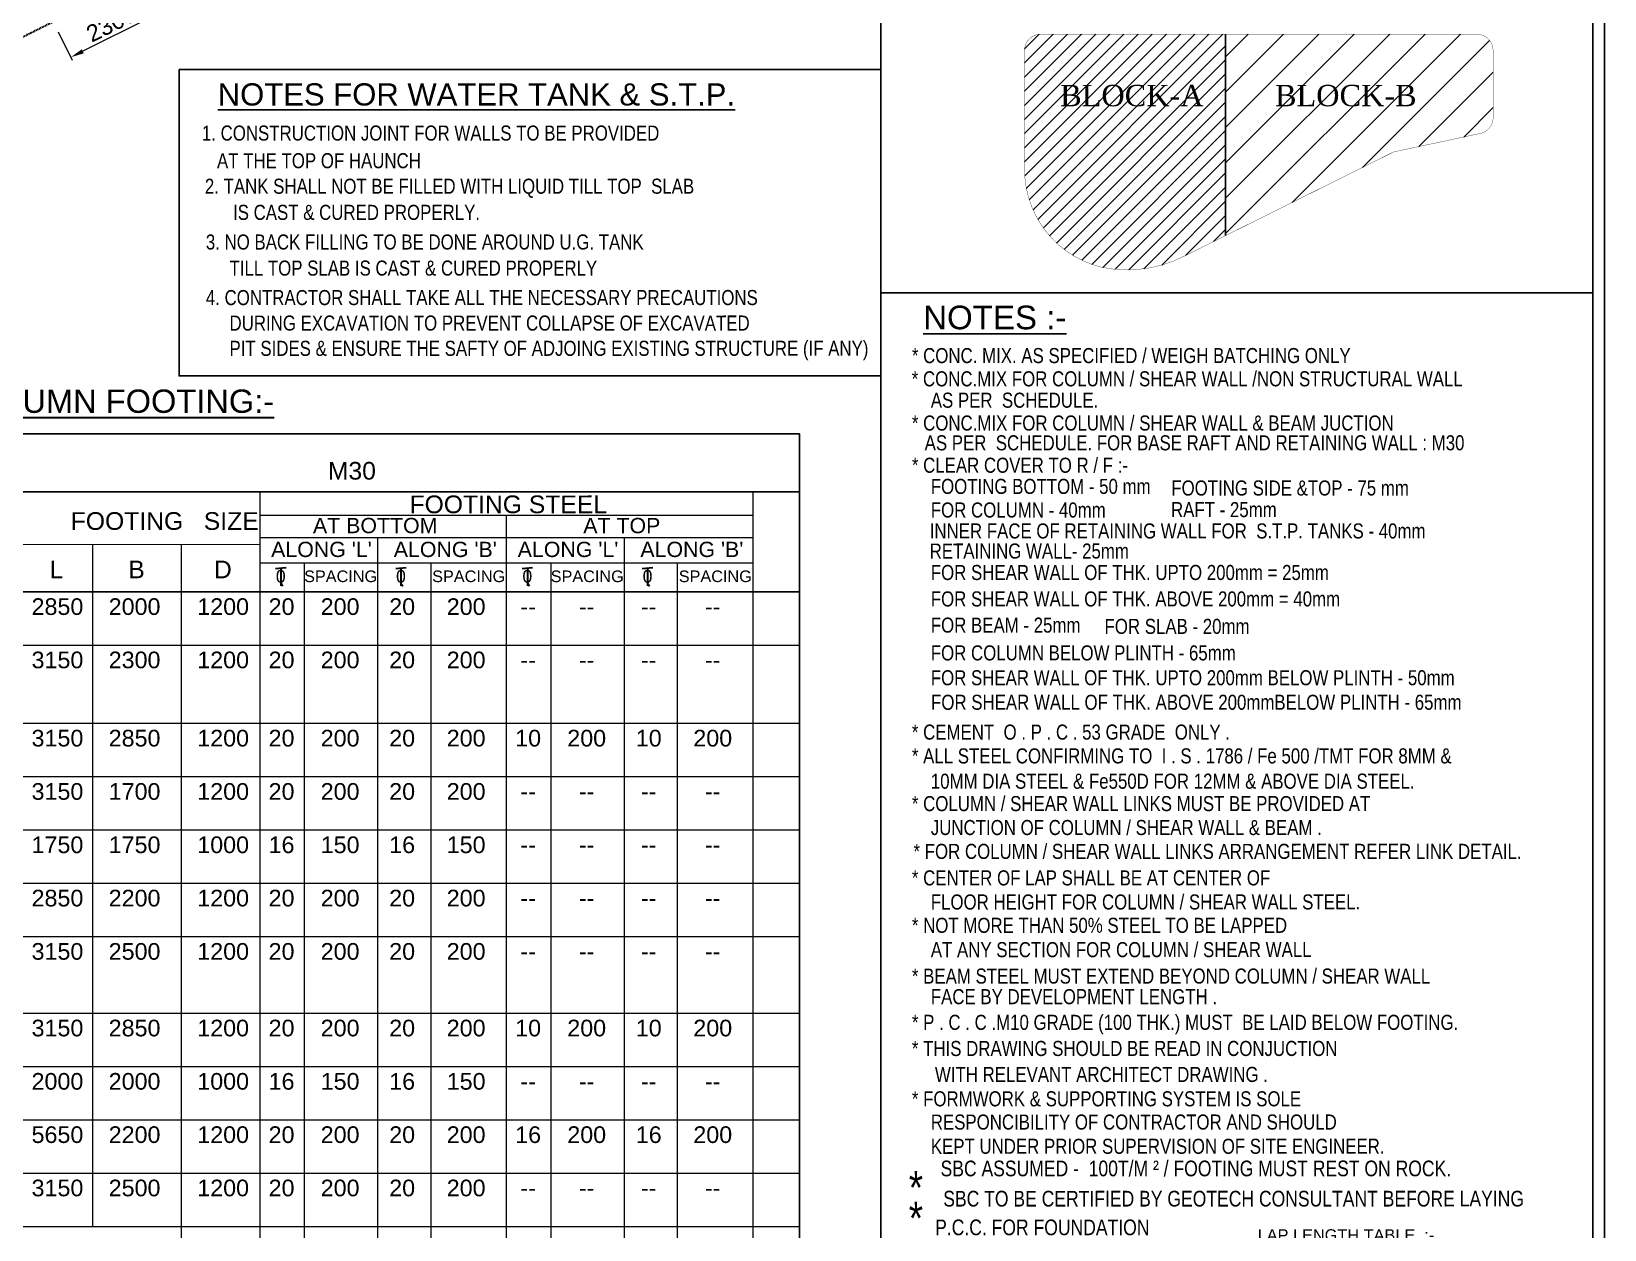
# Model space of a CAD drawing. Header units: millimetres. Extents: x 99112 to 332273, y 431815 to 552227.
# Drawn here: x 214210 to 249608, y 471820 to 498788 of the extents above; entities that cross this region are included whole.
import ezdxf
from ezdxf.enums import TextEntityAlignment as Align

# ---------------------------------------------------------------- set-up
doc = ezdxf.new("R2010")
doc.units = ezdxf.units.MM
doc.header["$LTSCALE"] = 100
doc.header["$MEASUREMENT"] = 0
doc.linetypes.add('HIDDEN', pattern=[0.375, 0.25, -0.125])
doc.layers.add('Col. sch.', color=4, linetype='Continuous')
doc.layers.add('SHEET', color=7, linetype='Continuous')
for name, color, linetype, lineweight in [('DIM', 8, 'Continuous', 13), ('LINE- 1', 7, 'Continuous', 25), ('LINE- 2', 35, 'Continuous', 13), ('MAIN TEXT', 6, 'Continuous', 30), ('RAFT', 42, 'HIDDEN', 30), ('RET WALL', 31, 'Continuous', 30), ('SUNK', 251, 'Continuous', 9)]:
    doc.layers.add(name, color=color, linetype=linetype, lineweight=lineweight)
doc.styles.add('ARIAL', font='arial.ttf')
doc.styles.add('STYLE3', font='times.ttf', dxfattribs={"width": 0.8, "height": 12})
doc.dimstyles.new('150', dxfattribs={"dimscale": 150, "dimtxt": 2.5, "dimasz": 2, "dimexe": 0.5, "dimexo": 0.5, "dimgap": 0.5, "dimtad": 1, "dimdec": 0, "dimzin": 3, "dimdsep": 46, "dimtxsty": 'ARIAL', "dimcen": 0, "dimdle": 1, "dimclrd": 256, "dimclre": 256, "dimclrt": 4, "dimadec": 0, "dimazin": 0, "dimtfac": 1, "dimtdec": 0, "dimtmove": 0, "dimatfit": 3, "dimfxl": 0, "dimtolj": 1, "dimtzin": 0, "dimlwd": -1, "dimlwe": -1, "dimarcsym": 0})

# ---------------------------------------------------------------- blocks, each defined once
blk = doc.blocks.new('*D267')
at = {"layer": 'DIM', "transparency": 16777216}
for p, q in [((216870, 499806), (217188, 499166)), ((214811, 498780), (215129, 498141)), ((216886, 499100), (215364, 498342))]:
    blk.add_line(p, q, dxfattribs=at)
for points in [[(216908, 499055), (216864, 499144), (217155, 499233)], [(215342, 498387), (215387, 498297), (215096, 498208)]]:
    blk.add_solid(points, dxfattribs=at)
at = {"layer": 'DIM', "color": 4, "transparency": 16777216, "insert": (216006, 498960), "char_height": 375, "attachment_point": 5, "rotation": 26.467, "style": 'ARIAL'}
blk.add_mtext('\\A1;2300', dxfattribs=at)
blk = doc.blocks.new('stp layout 12-03-19')
at = {"layer": 'RAFT', "elevation": -389.1}
blk.add_lwpolyline([(33787.5, 1615.7), (29401, -568.1)], dxfattribs=at)
blk = doc.blocks.new('Z$W@#45F84DCC')
blk.add_line((0, 0), (16018, 0))
at = {"layer": 'LINE- 1'}
for p, q in [((13717, -21588), (7886, -21587)), ((9763, -21588), (9764, -25903)), ((7395, -22181, 0), (1373, -22181, 0)), ((3274, -22181, 0), (3274, -25903, 0)), ((9763, -22344), (13934, -22344)), ((11849, -22344), (11849, -25903)), ((7886, -23091), (13934, -23092)), ((1373, -23767, 0), (7614, -23768, 0)), ((7886, -23794), (13934, -23795)), ((1373, -24479, 0), (7614, -24480, 0)), ((7886, -24497), (13934, -24498)), ((1373, -25191, 0), (7614, -25192, 0)), ((7886, -25200), (13934, -25201))]:
    blk.add_line(p, q, dxfattribs=at)
blk.add_lwpolyline([(7886, -21588), (13934, -21588), (13934, -25904), (7886, -25903)], close=True, dxfattribs=at)
at = {"layer": 'LINE- 1', "elevation": 0}
blk.add_lwpolyline([(1373, -22181), (7614, -22181), (7614, -25903), (1373, -25903)], close=True, dxfattribs=at)
at = {"layer": 'Col. sch.', "style": 'ARIAL'}
for s, height, p in [('M25', 234.4, (8148, -23305)), ('50 X DIA', 234.4, (10062, -23305)), ('54 X DIA', 234.4, (12145, -23305)), ('M30', 237.3, (1638, -23984, 0)), ('8TH TO 12TH FLOOR', 237.29, (3576, -23984, 0)), ('M30', 234.4, (8148, -24008)), ('46 X DIA', 234.4, (10062, -24008)), ('50 X DIA', 234.4, (12145, -24008)), ('M40', 237.3, (1638, -24696, 0)), ('5TH TO 8TH FLOOR', 237.29, (3575, -24696, 0)), ('M35', 234.4, (8148, -24711)), ('40 X DIA', 234.4, (10062, -24711)), ('44 X DIA', 234.4, (12145, -24711)), ('M50', 237.3, (1638, -25408, 0)), ('GR. TO 4TH FLOOR', 237.29, (3575, -25408, 0)), ('M40', 234.4, (8148, -25414)), ('36 X DIA', 234.4, (10062, -25414)), ('40 X DIA', 234.4, (12145, -25415))]:
    blk.add_text(s, height=height, dxfattribs=at).set_placement(p, align=Align.TOP_LEFT)
at = {"layer": 'MAIN TEXT', "style": 'ARIAL'}
for s, height, p in [('%%ULAP LENGTH TABLE  :-', 262.52, (10464, -21211)), ('COLUMN /SHEAR WALL /', 248.6, (11831, -21781)), ('BEAM / SLAB', 248.6, (11781, -22175)), ('MIX.', 248.6, (8907, -22647)), ('Fe 500', 248.6, (10680, -22714)), ('Fe 550', 248.6, (12763, -22714)), ('FLOOR', 251.7, (5367, -22856, 0)), ('MIX.', 251.7, (2407, -23318, 0))]:
    blk.add_text(s, height=height, rotation=0.0036, dxfattribs=at).set_placement(p, align=Align.MIDDLE)
at = {"layer": 'MAIN TEXT', "style": 'ARIAL', "width": 0.8}
for s, height, p in [('%%UCONCRETE GRADE OF SHEAR WALL:-', 265.77, (4429, -21800, 0)), ('CONCRETE', 248.6, (8778, -22240)), ('CONCRETE', 251.7, (2276, -22906, 0))]:
    blk.add_text(s, height=height, rotation=0.0036, dxfattribs=at).set_placement(p, align=Align.MIDDLE)
at = {"layer": 'SHEET', "color": 6, "style": 'ARIAL'}
blk.add_text('%%UNOTES :-', height=532.35, dxfattribs=at).set_placement((950, -289, 18830), align=Align.TOP_LEFT)
at = {"layer": 'SHEET', "color": 4, "style": 'ARIAL', "width": 0.8}
for s, p in [('* CONC. MIX. AS SPECIFIED / WEIGH BATCHING ONLY', (5633, -1407, 18548)), ('* CONC.MIX FOR COLUMN / SHEAR WALL /NON STRUCTURAL WALL', (6892, -1930, 18548)), ('AS PER  SCHEDULE.', (3006, -2418, 18548)), ('* CONC.MIX FOR COLUMN / SHEAR WALL & BEAM JUCTION', (6117, -2925, 18548)), ('AS PER  SCHEDULE. FOR BASE RAFT AND RETAINING WALL : M30', (7057, -3377, 18548)), ('* CLEAR COVER TO R / F :-', (3128, -3875, 18548)), ('FOOTING BOTTOM - 50 mm', (3595, -4358, 18548)), ('FOOTING SIDE &TOP - 75 mm', (9207, -4394, 18548)), ('FOR COLUMN - 40mm', (3090, -4889, 18548)), ('RAFT - 25mm', (7717, -4881, 18548)), ('INNER FACE OF RETAINING WALL FOR  S.T.P. TANKS - 40mm', (6676, -5361, 18548)), ('RETAINING WALL- 25mm', (3338, -5813, 37096)), ('FOR SHEAR WALL OF THK. UPTO 200mm = 25mm', (5601, -6296, 18548)), ('FOR SHEAR WALL OF THK. ABOVE 200mm = 40mm', (5727, -6891, 18548)), ('FOR BEAM - 25mm', (2806, -7480, 18548)), ('FOR SLAB - 20mm', (6663, -7509, 18548)), ('FOR COLUMN BELOW PLINTH - 65mm', (4553, -8106, 18548)), ('FOR SHEAR WALL OF THK. UPTO 200mm BELOW PLINTH - 50mm', (7016, -8665, 18548)), ('FOR SHEAR WALL OF THK. ABOVE 200mmBELOW PLINTH - 65mm', (7096, -9217, 18548)), ('* CEMENT  O . P . C . 53 GRADE  ONLY .', (4275, -9889, 18548)), ('* ALL STEEL CONFIRMING TO  I . S . 1786 / Fe 500 /TMT FOR 8MM &', (6770, -10418, 18548)), ('10MM DIA STEEL & Fe550D FOR 12MM & ABOVE DIA STEEL.', (6565, -10994, 18548)), ('* COLUMN / SHEAR WALL LINKS MUST BE PROVIDED AT', (5854, -11492, 18548)), ('JUNCTION OF COLUMN / SHEAR WALL & BEAM . ', (5574, -12030, 18548)), ('* FOR COLUMN / SHEAR WALL LINKS ARRANGEMENT REFER LINK DETAIL.', (7574, -12567, 18548)), ('* CENTER OF LAP SHALL BE AT CENTER OF ', (4781, -13170, 18548)), ('FLOOR HEIGHT FOR COLUMN / SHEAR WALL STEEL.', (5953, -13706, 18548)), ('* NOT MORE THAN 50%%% STEEL TO BE LAPPED', (4918, -14238, 18548)), ('AT ANY SECTION FOR COLUMN / SHEAR WALL', (5406, -14779, 18548)), ('* BEAM STEEL MUST EXTEND BEYOND COLUMN / SHEAR WALL', (6528, -15374, 18548)), ('FACE BY DEVELOPMENT LENGTH .', (4343, -15844, 18548)), ('* P . C . C .M10 GRADE (100 THK.) MUST  BE LAID BELOW FOOTING.', (6844, -16464, 18548)), ('* THIS DRAWING SHOULD BE READ IN CONJUCTION', (5485, -17010, 18548)), ('WITH RELEVANT ARCHITECT DRAWING .', (4961, -17595, 18548)), ('* FORMWORK & SUPPORTING SYSTEM IS SOLE ', (5128, -18143, 18548)), ('RESPONCIBILITY OF CONTRACTOR AND SHOULD', (5690, -18666, 18548)), ('KEPT UNDER PRIOR SUPERVISION OF SITE ENGINEER.', (6227, -19212, 18548))]:
    blk.add_text(s, height=339.02, rotation=0.0036, dxfattribs=at).set_placement(p, align=Align.MIDDLE)
at = {"layer": 'SHEET', "color": 2, "style": 'ARIAL', "width": 0.8}
for s, height, p in [('*', 740, (787, -20142, -5)), ('SBC ASSUMED -  100T/M ² / FOOTING MUST REST ON ROCK.', 353.14, (7086, -19704, -5)), ('*', 740, (787, -20829, -5)), ('SBC TO BE CERTIFIED BY GEOTECH CONSULTANT BEFORE LAYING ', 353.14, (7991, -20391, -5)), ('P.C.C. FOR FOUNDATION', 353.14, (3631, -21037, -5))]:
    blk.add_text(s, height=height, rotation=0.0036, dxfattribs=at).set_placement(p, align=Align.MIDDLE)

msp = doc.modelspace()

# ---------------------------------------------------------------- hatches: boundary and pattern name
at = {"layer": 'DIM'}
h = msp.add_hatch(dxfattribs=at)
h.set_pattern_fill('ANSI31', color=256, scale=1800.417595, style=0)
h.set_pattern_definition([(45, (21927.57, 16420.82), (-159.13594, 159.13594), [])])
h.paths.add_polyline_path([(236556.1, 498362.1), (236556.1, 495726.5, 0.3513178), (238289.1, 493481.4, 0.1730551), (240161.8, 493736.2), (241081.7, 494194.1), (241081.7, 498725.7), (236919.8, 498725.7, 0.4142136)])
h = msp.add_hatch(dxfattribs=at)
h.set_pattern_fill('ANSI31', color=256, scale=4501.043988, style=0)
h.set_pattern_definition([(45, (10080.14, 18963.8), (-397.83984, 397.83984), [])])
h.paths.add_polyline_path([(247099.2, 498362.1, 0.4142136), (246735.6, 498725.7), (241081.7, 498725.7), (241081.7, 494194.1), (244864.6, 496077.5, -0.0000016), (244864.6, 496077.5), (246811.3, 496491.9, 0.3788572), (247099.2, 496884.4)])

# ---------------------------------------------------------------- linework, layer by layer
at = {"ltscale": 5}
msp.add_line((241081.7, 498725.7), (241081.7, 494194.1), dxfattribs=at)
msp.add_line((233325.2, 492906.3), (249343.3, 492906.3))
at = {"color": 5}
msp.add_lwpolyline([(99112.4, 433846.5), (249607.7, 433846.5), (249607.7, 540141.6), (99112.4, 540141.6)], close=True, dxfattribs=at)
at = {"color": 0, "linetype": 'ByBlock'}
for points in [[(233324.9, 501121.3), (249341.5, 501121.3), (249341.5, 434112.6), (233324.9, 434112.6)], [(217532.3, 497931.9), (233324.9, 497931.9), (233324.9, 491036.1), (217532.3, 491036.1)]]:
    msp.add_lwpolyline(points, close=True, dxfattribs=at)
at = {"ltscale": 5, "const_width": 7.2}
msp.add_lwpolyline([(244864.6, 496077.5), (240161.8, 493736.2, -0.1730551), (238289.1, 493481.4, -0.3513178), (236556.1, 495726.5), (236556.1, 498362.1, -0.4142136), (236919.8, 498725.7), (246735.6, 498725.7, -0.4142136), (247099.2, 498362.1), (247099.2, 496884.4, -0.3788572), (246811.3, 496491.9), (244864.6, 496077.5, 0.0000016), (244864.6, 496077.5, 0.0000016)], format="xyb", dxfattribs=at)
at = {"layer": 'LINE- 1'}
for p, q in [((201522.6, 488424.1, 389.1), (231490.8, 488424, 389.1)), ((201522.5, 486176.8, 389.1), (231490.8, 486176.7, 389.1))]:
    msp.add_line(p, q, dxfattribs=at)
at = {"layer": 'LINE- 1', "elevation": 389.1}
msp.add_lwpolyline([(201522.6, 489731.5), (231490.8, 489731.4), (231490.9, 434751.4), (201522.7, 434751.5)], close=True, dxfattribs=at)
at = {"layer": 'LINE- 2'}
for p, q in [((219347.4, 488423.9, 389.1), (219349.7, 434751.4, 389.1)), ((230445.4, 488422.8, 389.1), (230445.5, 434751.4, 389.1)), ((219346.6, 487919.5, 389.1), (219347.4, 487919.5, 389.1)), ((219347.4, 487900.9, 389.1), (230445.4, 487901.1, 389.1)), ((224896.9, 434751.4, 389.1), (224896.4, 487901, 389.1)), ((213939, 487242.9, 389.1), (219347.4, 487244.3, 389.1)), ((215580.9, 487243.3, 389.1), (215581.4, 471891.1, 389.1)), ((217575.4, 487244.3, 389.1), (217575.7, 434751.5, 389.1)), ((219347.4, 487398.7, 389.1), (230445.4, 487398.9, 389.1)), ((221995.6, 487398.8, 389.1), (221998.1, 434751.4, 389.1)), ((227544.6, 487398.9, 389.1), (227547, 434751.4, 389.1)), ((219346.6, 486828.8, 389.1), (230444.8, 486828.8, 389.1)), ((220348.5, 486828.8, 389.1), (220351, 434751.4, 389.1)), ((223193.2, 486828.8, 389.1), (223195.7, 434751.4, 389.1)), ((225897.4, 486828.8, 389.1), (225900, 434751.4, 389.1)), ((228742.1, 486828.8, 389.1), (228744.6, 434751.4, 389.1)), ((201522.5, 484976.8, 389.1), (231490.8, 484976.7, 389.1)), ((201522.5, 483216.1, 389.1), (231490.8, 483216, 389.1)), ((201522.6, 482016.1, 389.1), (231490.9, 482016, 389.1)), ((201522.6, 480816.1, 389.1), (231490.9, 480816, 389.1)), ((201522.6, 479616.1, 389.1), (231490.9, 479616, 389.1)), ((201522.6, 478416.1, 389.1), (231490.9, 478416, 389.1)), ((201522.6, 476691.1, 389.1), (231490.9, 476691, 389.1)), ((201522.6, 475491.1, 389.1), (231490.9, 475491, 389.1)), ((201522.6, 474291.1, 389.1), (231490.9, 474291, 389.1)), ((201522.6, 473091.1, 389.1), (231490.9, 473091, 389.1)), ((201522.6, 471891.1, 389.1), (231490.9, 471891, 389.1))]:
    msp.add_line(p, q, dxfattribs=at)
at = {"layer": 'MAIN TEXT'}
for p, q in [((219700.8, 486701.8, 389.1), (219939.3, 486723.8, 389.1)), ((222406.1, 486701.8, 389.1), (222644.6, 486723.8, 389.1)), ((225249.8, 486701.8, 389.1), (225488.2, 486723.8, 389.1)), ((227955.1, 486701.8, 389.1), (228193.5, 486723.8, 389.1)), ((219819.5, 486372.2, 389.1), (219861.2, 486302.6, 389.1)), ((219820.1, 486712.8, 389.1), (219820.1, 486309.2, 389.1)), ((222524.8, 486372.2, 389.1), (222566.5, 486302.6, 389.1)), ((222525.4, 486712.8, 389.1), (222525.4, 486309.2, 389.1)), ((225368.4, 486372.3, 389.1), (225410.1, 486302.6, 389.1)), ((225369, 486712.8, 389.1), (225369, 486309.2, 389.1)), ((228073.8, 486372.3, 389.1), (228115.4, 486302.6, 389.1)), ((228074.3, 486712.8, 389.1), (228074.3, 486309.2, 389.1))]:
    msp.add_line(p, q, dxfattribs=at)
at = {"layer": 'SUNK', "color": 6}
msp.add_lwpolyline([(99378.5, 434112.6), (249341.5, 434112.6), (249341.5, 539875.4), (99378.5, 539875.4)], close=True, dxfattribs=at)

# ---------------------------------------------------------------- block references
msp.add_blockref('Z$W@#45F84DCC', (233325.2, 492906.3))
at = {"layer": 'RET WALL'}
msp.add_blockref('stp layout 12-03-19', (180912, 497388.6), dxfattribs=at)

# ---------------------------------------------------------------- texts
at = {"layer": 'Col. sch.', "style": 'ARIAL'}
for s, p in [('2850', (214795, 486029.3, 389.1)), ('2000', (216530.4, 486029.3, 389.1)), ('1200', (218523.7, 486029.3, 389.1)), ('20', (219837.7, 486029.2, 389.1)), ('200', (221155.4, 486029.2, 389.1)), ('20', (222551.5, 486029.2, 389.1)), ('200', (223991.4, 486029.2, 389.1)), ('--', (225386.6, 486029.2, 389.1)), ('--', (226704.2, 486029.2, 389.1)), ('--', (228100.3, 486029.2, 389.1)), ('--', (229540.2, 486029.2, 389.1)), ('3150', (214795, 484829.3, 389.1)), ('2300', (216530.3, 484829.3, 389.1)), ('1200', (218523.7, 484829.3, 389.1)), ('20', (219837.7, 484829.2, 389.1)), ('200', (221155.3, 484829.2, 389.1)), ('20', (222551.5, 484829.2, 389.1)), ('200', (223991.4, 484829.2, 389.1)), ('--', (225386.6, 484829.2, 389.1)), ('--', (226704.2, 484829.2, 389.1)), ('--', (228100.3, 484829.2, 389.1)), ('--', (229540.2, 484829.2, 389.1)), ('3150', (214795, 483068.6, 389.1)), ('2850', (216530.4, 483068.6, 389.1)), ('1200', (218523.8, 483068.6, 389.1)), ('20', (219837.8, 483068.5, 389.1)), ('200', (221155.4, 483068.5, 389.1)), ('20', (222551.5, 483068.5, 389.1)), ('200', (223991.4, 483068.5, 389.1)), ('10', (225386.6, 483068.5, 389.1)), ('200', (226704.3, 483068.5, 389.1)), ('10', (228100.4, 483068.5, 389.1)), ('200', (229540.3, 483068.5, 389.1)), ('3150', (214795, 481868.6, 389.1)), ('1700', (216530.4, 481868.6, 389.1)), ('1200', (218523.8, 481868.6, 389.1)), ('20', (219837.8, 481868.5, 389.1)), ('200', (221155.4, 481868.5, 389.1)), ('20', (222551.5, 481868.5, 389.1)), ('200', (223991.4, 481868.5, 389.1)), ('--', (225386.6, 481868.5, 389.1)), ('--', (226704.3, 481868.5, 389.1)), ('--', (228100.4, 481868.5, 389.1)), ('--', (229540.3, 481868.5, 389.1)), ('1750', (214795, 480668.6, 389.1)), ('1750', (216530.4, 480668.6, 389.1)), ('1000', (218523.8, 480668.6, 389.1)), ('16', (219837.8, 480668.5, 389.1)), ('150', (221155.4, 480668.5, 389.1)), ('16', (222551.5, 480668.5, 389.1)), ('150', (223991.4, 480668.5, 389.1)), ('--', (225386.6, 480668.5, 389.1)), ('--', (226704.3, 480668.5, 389.1)), ('--', (228100.4, 480668.5, 389.1)), ('--', (229540.3, 480668.5, 389.1)), ('2850', (214795, 479468.6, 389.1)), ('2200', (216530.4, 479468.6, 389.1)), ('1200', (218523.8, 479468.6, 389.1)), ('20', (219837.8, 479468.5, 389.1)), ('200', (221155.4, 479468.5, 389.1)), ('20', (222551.5, 479468.5, 389.1)), ('200', (223991.4, 479468.5, 389.1)), ('--', (225386.7, 479468.5, 389.1)), ('--', (226704.3, 479468.5, 389.1)), ('--', (228100.4, 479468.5, 389.1)), ('--', (229540.3, 479468.5, 389.1)), ('3150', (214795, 478268.6, 389.1)), ('2500', (216530.4, 478268.6, 389.1)), ('1200', (218523.8, 478268.6, 389.1)), ('20', (219837.8, 478268.5, 389.1)), ('200', (221155.4, 478268.5, 389.1)), ('20', (222551.5, 478268.5, 389.1)), ('200', (223991.4, 478268.5, 389.1)), ('--', (225386.6, 478268.5, 389.1)), ('--', (226704.3, 478268.5, 389.1)), ('--', (228100.4, 478268.5, 389.1)), ('--', (229540.3, 478268.5, 389.1)), ('3150', (214795, 476543.6, 389.1)), ('2850', (216530.4, 476543.6, 389.1)), ('1200', (218523.8, 476543.6, 389.1)), ('20', (219837.8, 476543.5, 389.1)), ('200', (221155.4, 476543.5, 389.1)), ('20', (222551.5, 476543.5, 389.1)), ('200', (223991.4, 476543.5, 389.1)), ('10', (225386.6, 476543.5, 389.1)), ('200', (226704.3, 476543.5, 389.1)), ('10', (228100.4, 476543.5, 389.1)), ('200', (229540.3, 476543.5, 389.1)), ('2000', (214795, 475343.6, 389.1)), ('2000', (216530.4, 475343.6, 389.1)), ('1000', (218523.8, 475343.6, 389.1)), ('16', (219837.8, 475343.5, 389.1)), ('150', (221155.4, 475343.5, 389.1)), ('16', (222551.5, 475343.5, 389.1)), ('150', (223991.4, 475343.5, 389.1)), ('--', (225386.6, 475343.5, 389.1)), ('--', (226704.3, 475343.5, 389.1)), ('--', (228100.4, 475343.5, 389.1)), ('--', (229540.3, 475343.5, 389.1)), ('5650', (214795, 474143.6, 389.1)), ('2200', (216530.4, 474143.6, 389.1)), ('1200', (218523.8, 474143.6, 389.1)), ('20', (219837.8, 474143.5, 389.1)), ('200', (221155.4, 474143.5, 389.1)), ('20', (222551.5, 474143.5, 389.1)), ('200', (223991.4, 474143.5, 389.1)), ('16', (225386.6, 474143.5, 389.1)), ('200', (226704.3, 474143.5, 389.1)), ('16', (228100.4, 474143.5, 389.1)), ('200', (229540.3, 474143.5, 389.1)), ('3150', (214795, 472943.6, 389.1)), ('2500', (216530.4, 472943.6, 389.1)), ('1200', (218523.8, 472943.6, 389.1)), ('20', (219837.8, 472943.5, 389.1)), ('200', (221155.4, 472943.5, 389.1)), ('20', (222551.5, 472943.5, 389.1)), ('200', (223991.4, 472943.5, 389.1)), ('--', (225386.6, 472943.5, 389.1)), ('--', (226704.3, 472943.5, 389.1)), ('--', (228100.4, 472943.5, 389.1)), ('--', (229540.3, 472943.5, 389.1))]:
    msp.add_text(s, height=375, dxfattribs=at).set_placement(p, align=Align.TOP_CENTER)
at = {"layer": 'MAIN TEXT', "style": 'ARIAL'}
for s, height, p in [('%%USCHEDULE OF SHEAR WALL & COLUMN FOOTING:-', 525, (210563.3, 490465.7, 389.1)), ('M30', 397.73, (221420.4, 488899.8, 389.1)), ('FOOTING STEEL', 397.727, (224939.7, 488144.2, 389.1)), ('FOOTING   SIZE', 397.727, (217208.1, 487768.8, 389.1)), ('AT BOTTOM', 343.75, (221944.8, 487666.5, 389.1)), ('AT TOP', 343.75, (227493.8, 487666.6, 389.1)), ("ALONG 'L'", 343.75, (220735.3, 487130.3, 389.1)), ("ALONG 'B'", 343.75, (223521.8, 487130.3, 389.1)), ("ALONG 'L'", 343.75, (226284.3, 487130.3, 389.1)), ("ALONG 'B'", 343.75, (229070.8, 487130.3, 389.1)), ('L', 397.7, (214771.6, 486678.3, 389.1)), ('B', 397.7, (216574.3, 486678.3, 389.1)), ('D', 397.7, (218517.3, 486678.3, 389.1)), ('0', 284.1, (219819.1, 486524.3, 389.1)), ('SPACING', 261.36, (221167.1, 486524.3, 389.1)), ('0', 284.1, (222524.4, 486524.3, 389.1)), ('SPACING', 261.36, (224048.7, 486524.3, 389.1)), ('0', 284.1, (225368, 486524.3, 389.1)), ('SPACING', 261.36, (226716, 486524.3, 389.1)), ('0', 284.1, (228073.3, 486524.3, 389.1)), ('SPACING', 261.36, (229597.6, 486524.3, 389.1))]:
    msp.add_text(s, height=height, rotation=0.00358, dxfattribs=at).set_placement(p, align=Align.MIDDLE)
at = {"layer": 'SHEET', "color": 6, "style": 'ARIAL'}
msp.add_text('%%UNOTES FOR WATER TANK & S.T.P.', height=500, dxfattribs=at).set_placement((218401.3, 497121.2))
at = {"layer": 'SHEET', "color": 2, "style": 'STYLE3'}
for s, p in [('BLOCK-A', (237358.1, 497586.4)), ('BLOCK-B', (242191.7, 497586.4))]:
    msp.add_text(s, height=480.81, dxfattribs=at).set_placement(p, align=Align.TOP_LEFT)
at = {"layer": 'SHEET', "color": 4, "style": 'ARIAL', "width": 0.8}
for s, p in [('1. CONSTRUCTION JOINT FOR WALLS TO BE PROVIDED ', (218045.2, 496331.5)), ('AT THE TOP OF HAUNCH', (218385.2, 495709.5)), ('2. TANK SHALL NOT BE FILLED WITH LIQUID TILL TOP  SLAB', (218112, 495134.9)), ('IS CAST & CURED PROPERLY.', (218746.2, 494547.2)), ('3. NO BACK FILLING TO BE DONE AROUND U.G. TANK ', (218134, 493879.6)), ('TILL TOP SLAB IS CAST & CURED PROPERLY', (218666.9, 493292.3)), ('4. CONTRACTOR SHALL TAKE ALL THE NECESSARY PRECAUTIONS ', (218134, 492628.6)), ('DURING EXCAVATION TO PREVENT COLLAPSE OF EXCAVATED ', (218666.9, 492055)), ('PIT SIDES & ENSURE THE SAFTY OF ADJOING EXISTING STRUCTURE (IF ANY) ', (218666.9, 491486.1))]:
    msp.add_text(s, height=339.019, rotation=0.00358, dxfattribs=at).set_placement(p)

# ---------------------------------------------------------------- dimensions: what is measured, and where the dimension line sits
at = {"layer": 'DIM'}
dim = msp.add_aligned_dim(p1=(216836.4, 499872.7), p2=(214777.5, 498847.6), distance=714.1, dimstyle='150', dxfattribs=at)
dim.commit()
dim.dimension.update_dxf_attribs({"geometry": '*D267', "text_midpoint": (216006.4, 498959.5)})

doc.saveas('drawing.dxf')
